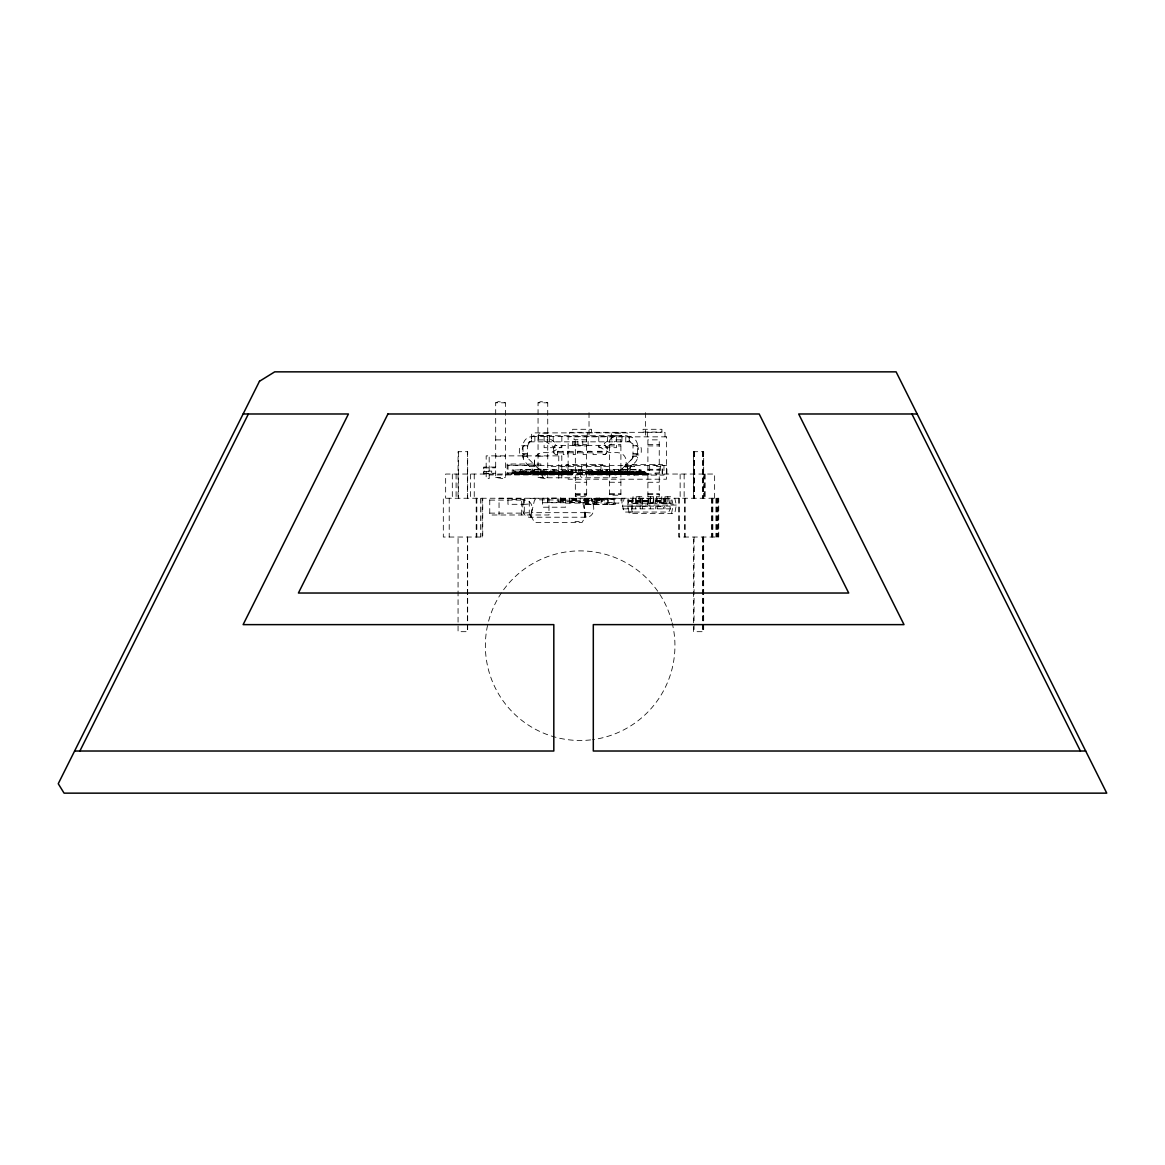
<?xml version="1.0" encoding="UTF-8"?>
<svg xmlns="http://www.w3.org/2000/svg" width="1165" height="1165" viewBox="0 0 1165 1165"><rect width="100%" height="100%" fill="white"/><g stroke="black" fill="none" stroke-linecap="round" stroke-linejoin="round"><path stroke-width="0.75" stroke-dasharray="5 3.75" d="M527.614 454.947L521.716 454.947A3.058 2.345 -90 0 1 519.357 451.889L519.357 448.831A3.058 2.345 -90 0 1 521.716 445.773L527.614 445.773A3.888 3.888 0 0 1 531.429 441.2L531.429 436.613L629.202 436.613A9.204 9.204 0 0 1 637.605 445.773L637.444 458.049M534.487 464.879L534.487 461.049A8.403 8.403 0 0 1 542.89 452.646L551.249 452.646L561.836 446.544M565.258 500.426L565.243 498.256M632.988 456.913L633.017 445.773A3.888 3.888 0 0 0 629.202 441.2L629.202 440.574M588.281 499.028C589.621 501.605 583.461 501.503 584.422 499.028M588.31 499.916L588.296 499.29M600.019 500.018L595.941 500.426L600.091 500.382L596.145 500.382L596.13 499.028M596.101 498.227L600.048 498.198L596.16 498.795M599.902 498.256L600.077 499.727L596.174 500.338M584.233 499.77L588.165 500.426L588.194 499.071M596.043 499.071L595.927 500.382L596.029 499.334M599.859 500.426L599.902 499.071M576.588 500.426L572.627 500.426L572.627 499.071M576.529 498.358L572.51 498.489L572.423 500.63L576.355 500.295M593.072 504.474C595.228 510.765 592.344 518.017 585.063 517.216L531.327 517.216C523.449 518.265 521.876 510.037 523.012 504.299L507.969 504.299L507.969 499.756C518.425 499.756 535.725 496.188 531.327 512.673L585.063 512.673C580.665 496.188 597.965 499.756 608.407 499.756L608.407 504.299L585.485 503.877M588.485 473.136L587.83 472.029L585.704 471.854L587.335 472.48M591.252 473.136L590.611 472.029L588.485 471.854L590.102 472.48L557.394 472.509L557.176 473.456M596.917 473.369L595.635 471.898L591.063 471.854L593.189 472.029L593.83 473.136M588.776 473.441L590.058 474.038L587.888 473.398L592.825 474.038L590.67 473.398M596.014 473.398L598.184 474.038L593.247 473.398L595.402 474.038L594.121 473.441M602.043 473.369L600.98 471.898L596.407 471.854L598.533 472.029L599.582 473.369M608.363 473.136L607.402 471.898L602.829 471.854L604.955 472.029L605.596 473.136M597.237 473.674L603.528 474.038L601.315 472.99M604.242 472.684L608.611 472.728L604.227 472.102L606.98 472.757L607.169 474.038L605.625 474.009L605.014 473.398L609.95 474.038L607.781 473.398M609.368 472.699L613.737 472.728L608.174 471.854L610.3 472.029L610.941 473.136M613.722 473.136L613.067 472.029L610.941 471.854L612.033 473.471M619.066 473.136L618.091 471.898L613.518 471.854L615.644 472.029L616.3 473.136M611.232 473.441L612.513 474.038L610.358 473.398L615.295 474.024L613.125 473.398M624.411 473.136L623.45 471.898L618.877 471.854L621.003 472.029L621.644 473.136M628.911 472.728L624.76 472.728L628.619 472.466L624.222 471.854L626.348 472.029L627.425 473.485M616.591 473.441L617.872 474.024L615.702 473.398L625.984 474.024L623.828 473.398M629.77 473.136L629.115 472.029L626.988 471.854L627.702 473.412M635.114 473.136L634.139 471.898L629.566 471.854L631.692 472.029L632.347 473.136M627.28 473.441L628.561 474.024L626.406 473.398L631.343 474.024L629.173 473.398M640.459 473.121L639.498 471.898L634.91 471.854L637.051 472.029L637.692 473.136M632.624 473.441L633.92 474.024L631.75 473.398L636.687 474.024L634.532 473.398M645.818 473.121L644.842 471.883L640.269 471.854L642.396 472.029L643.036 473.121M640.75 473.441L642.032 474.024L639.876 473.398M643.328 473.441L644.609 474.024L642.454 473.398L647.39 474.024L645.221 473.383M516.066 474.344L521.046 473.704L516.066 474.344L516.328 473.398M520.464 472.757L518.702 472.204L517.668 473.441M521.469 474.33L526.449 473.689L516.736 474.038L518.891 473.398M523.07 473.441L523.289 472.16L520.478 473.441M525.881 472.742L518.658 473.208M529.857 472.742L534.094 472.145L530.192 473.441L531.546 474.038L526.871 474.33L532.361 473.398M528.488 473.427L528.692 472.145L525.881 473.427M531.284 472.742L524.454 472.742M533.352 474.315L538.332 473.674L533.352 474.315L537.487 474.315M538.754 474.315L543.735 473.66L538.754 474.315L542.89 474.301M544.172 474.301L549.137 473.66L543.472 474.038C546.647 474.461 546.968 469.364 551.336 472.116L551.176 473.398M549.574 474.286L554.54 473.645L548.832 474.038L550.987 473.412M557.409 473.412L554.977 474.286L559.084 473.689M556.579 473.383L556.797 472.102L553.987 473.383M557.787 473.689L559.098 474.286L560.176 473.412L555.224 473.441L559.71 474.024L558.006 473.441L562.375 471.869L560.744 472.48M559.375 472.699L552.559 472.699M562.753 473.412L560.38 474.272L564.486 473.674M563.19 473.674L564.501 474.272L565.535 473.412L560.583 473.456L565.316 473.791L563.365 474.038L564.661 473.456M564.792 472.684L563.015 472.131L560.583 473.456M568.112 473.412L565.782 474.272L569.889 473.674M568.607 473.674L570.122 474.242L570.923 473.005M570.195 472.684L568.418 472.131L567.384 473.369M568.768 472.684L573.005 472.087L570.195 473.369M584.291 498.678L615.222 498.868L615.222 504.591L585.194 504.591L585.194 498.868M588.209 498.897L580.155 498.78M560.758 499.334L560.598 500.426L565.331 500.426M564.544 499.829L564.617 499.071M560.729 499.785L560.758 499.071M576.34 500.673L576.413 498.751M588.165 500.426L534.589 499.756L531.619 512.673L531.619 517.216L534.589 522.459L582.092 522.459L585.063 517.216L585.063 512.673L582.092 499.756M560.744 498.271L565.273 498.882M572.496 500.309L576.355 500.091L572.67 500.382M553.579 448.525L554.482 446.37L556.637 445.467L603.994 445.467C608.975 445.758 608.247 455.704 603.004 454.641L603.004 451.277L597.354 451.277L597.354 454.641L593.072 454.641L593.072 451.277L587.422 451.277L587.422 454.641L583.141 454.641L583.141 451.277L577.49 451.277L577.49 454.641L573.209 454.641L573.209 451.277L567.559 451.277L567.559 454.641L563.278 454.641L563.278 451.277L557.627 451.277L557.627 454.641L556.637 454.641L553.987 453.112L553.579 448.525A3.058 3.058 0 0 1 556.637 445.467M584.466 500.382L588.354 499.77M512.964 473.136L514.26 471.854L518.527 472.451L514.26 471.854M513.314 473.208L515.789 471.854M515.731 473.136L516.386 472.029L518.512 471.854M518.309 473.136L519.605 471.854L523.871 472.451L519.605 471.854M521.09 473.136L521.731 472.029L523.857 471.854M523.653 473.136L524.964 471.854L529.216 472.451L524.964 471.854M524.002 473.208L526.478 471.854M526.434 473.136L527.075 472.029L529.201 471.854M529.012 473.136L530.308 471.854L534.575 472.451L530.308 471.854M529.361 473.223L531.837 471.854M531.779 473.136L532.42 472.029L534.56 471.869M534.356 473.136L535.652 471.854L539.919 472.451L535.652 471.854M534.706 473.223L537.182 471.869M537.123 473.136L537.779 472.029L539.905 471.869M539.701 473.136L540.677 471.898L545.249 471.869L540.851 472.48L540.371 473.412M540.05 473.223L542.526 471.869L540.851 472.48L545.934 472.116L541.754 472.713M542.482 473.136L543.123 472.029L545.249 471.869M545.06 473.136L546.356 471.869L550.623 472.451L546.356 471.869M545.395 473.223L547.885 471.869M547.827 473.136L548.467 472.043L550.594 471.869M550.404 473.136L551.38 471.898L555.953 471.869L547.157 472.713M550.754 473.223L553.229 471.869L551.555 472.48L556.739 472.102L554.234 473.471M553.171 473.15L553.826 472.043L555.953 471.869M556.826 473.15L557.787 471.912L562.375 471.869M559.593 473.15L562.2 472.102L557.962 472.699M562.52 473.223L564.996 471.869L563.321 472.48M565.04 473.456L565.593 472.043L567.719 471.869L566.088 472.48M567.515 473.15L568.491 471.912L573.063 471.869L570.442 473.441M568.666 472.48L570.297 471.869L567.981 473.441M573.063 471.869L567.442 473.063M531.284 473.427L534.094 472.145L529.842 472.145M540.298 473.398L538.128 474.038L538.346 472.772L540.531 472.131C536.046 469.379 535.958 474.461 532.784 474.038L534.065 473.441M536.351 472.728L540.589 472.131L538.463 472.306L537.109 474.009L535.594 473.267M543.167 473.398L545.992 472.116L543.429 473.485M548.569 473.398L551.394 472.116L548.832 473.471L550.113 473.456M559.637 473.456L562.142 472.102L557.948 472.102L557.394 474.038M564.792 473.369L567.603 472.087L563.365 472.684M671.593 513.372L673.108 505.057L671.593 498.241M674.783 498.241L676.297 505.057L674.783 513.372L629.231 513.372L627.731 505.057L629.231 498.241M668.783 498.241L670.312 508.857L668.783 512.047L624.134 512.047L622.605 506.105L624.134 498.241M632.435 498.241L630.92 505.057L632.435 513.372M524.002 499.829L523.012 504.299L523.012 499.756M530.323 517.144L531.327 512.673L531.327 517.216M632.813 457.641L632.828 457.612A3.757 3.757 0 0 0 633.017 456.418L637.605 456.418A8.403 8.403 0 0 1 635.143 462.359L625.925 471.577A8.403 8.403 0 0 1 619.984 474.038M513.547 473.398L511.391 474.038L512.673 473.441M524.25 473.398L522.08 474.038L523.376 473.441M527.017 473.398L524.862 474.038L528.648 472.145L524.439 472.16M537.72 473.398L527.439 474.038L529.594 473.398M543.065 473.398L540.909 474.038L542.191 473.441M565.083 473.179L567.544 472.087L563.35 472.087M580.17 473.238L579.908 473.733A3.058 2.388 0 0 1 577.257 474.927L489.184 474.941M553.681 473.616L551.598 474.038L552.88 473.456M632.056 458.952L622.095 468.811M517.362 473.747L514.158 474.038L515.44 473.441M522.779 473.747L519.488 473.441L523.231 472.16L519.037 472.16M529.289 441.841L631.343 441.841M495.693 402.799L498.416 401.634L505.377 402.799L505.377 477.417L502.654 478.582L495.693 477.417L495.693 402.799L505.377 402.799M538.055 402.799L540.778 401.634L547.739 402.799L547.739 477.417L545.016 478.582L538.055 477.417L538.055 402.799L547.739 402.799M521.134 471.854L519.051 472.757M557.962 472.48L559.593 471.869L557.918 472.233M521.643 472.772L523.274 472.757M527.046 472.772L528.677 472.742M532.449 472.757L534.08 472.728M538.944 472.757L543.167 472.713L541.725 472.131M544.346 472.742L548.569 472.713L547.128 472.116M549.749 472.728L553.972 472.699L552.53 472.116M555.152 472.728L556.783 472.699M560.554 472.713L564.981 472.844M565.957 472.713L570.326 472.844M571.36 472.699L572.991 472.67M516.881 472.48L518.527 472.451M522.226 472.48L523.871 472.451M527.57 472.48L529.216 472.451M532.929 472.48L534.575 472.451M538.274 472.48L539.919 472.451M543.618 472.48L545.264 472.451M548.977 472.48L550.623 472.451M554.322 472.48L555.967 472.466M567.719 471.869C565.535 470.019 558.647 473.776 564.836 473.063M571.433 472.48L572.962 472.087L568.753 472.087M523.303 504.474L530.89 503.877M523.434 513.095L531.022 512.498M585.063 512.673L586.053 517.144M572.641 498.838L576.588 499.77M591.034 472.451L592.679 472.48M596.393 472.451L598.038 472.48M602.815 472.451L604.446 472.48M608.159 472.451L609.805 472.48M613.504 472.451L615.149 472.48M618.848 472.451L620.494 472.466M624.207 472.451L625.853 472.466M629.551 472.451L631.197 472.466M634.896 472.451L636.541 472.466M640.255 472.437L641.9 472.466M517.726 473.136L520.522 473.136M523.129 473.136L525.925 473.121M528.531 473.121L531.327 473.121M535.012 473.106L537.822 473.106M540.414 473.106L543.225 473.106M545.817 473.092L548.628 473.092M551.234 473.092L554.03 473.077M556.637 473.077L559.433 473.077M592.839 473.441L588.878 472.073L593.364 472.116L594.441 473.354M596.888 473.441L598.198 473.441M599.465 473.441L600.747 474.038L596.32 473.631L601.271 474.272M602.247 473.441L603.543 473.441M605.887 473.441L607.183 473.441M608.654 473.441L609.965 473.441M614.013 473.441L615.309 473.441M619.358 473.441L620.639 474.024L618.484 473.398M624.702 473.441L626.013 473.441M630.061 473.441L631.357 473.441M635.406 473.441L636.702 473.427M637.983 473.441L639.265 474.024L637.109 473.398M646.094 473.427L647.405 473.427M516.08 473.747L520.187 474.344M521.483 473.747L525.59 474.33M591.471 473.776L592.796 473.776M596.815 473.776L598.14 473.776M602.174 473.776L603.485 473.776M608.581 473.776L609.907 473.776M613.94 473.776L615.251 473.776M619.285 473.776L620.61 473.776M624.629 473.776L625.954 473.776M629.988 473.776L631.299 473.776M635.333 473.776L636.658 473.776M640.677 473.776L643.328 474.33L638.391 473.689L643.328 474.33M646.036 473.776L647.347 473.762M526.871 474.33L531.007 474.33M554.977 474.286L559.098 474.286M560.38 474.272L564.501 474.272M565.782 474.272L569.903 474.257M643.065 432.055L661.909 432.055M538.681 435.39L549.385 435.39M611.246 435.39L621.95 435.39M586.679 439.86L574.054 439.671L574.054 436.613M495.693 439.904L505.377 439.904M538.055 439.904L547.739 439.904M574.054 444.244L586.679 444.404M609.557 444.404L620.901 444.404M647.9 444.404L659.244 444.404M575.335 445.918L586.679 445.918M609.557 445.918L620.901 445.918M633.017 445.773L638.915 445.773A3.058 2.345 -90 0 1 641.274 448.831L641.274 451.889A3.058 2.345 -90 0 1 638.915 454.947L633.017 454.947M647.9 445.918L659.244 445.918M557.627 451.583L563.278 451.583M567.559 451.583L573.209 451.583M577.49 451.583L583.141 451.583M587.422 451.583L593.072 451.583M597.354 451.583L603.004 451.583M557.627 452.806L563.278 452.806M567.559 452.806L573.209 452.806M577.49 452.806L583.141 452.806M587.422 452.806L593.072 452.806M597.354 452.806L603.004 452.806M523.027 453.418L527.614 453.418M633.017 453.418L637.605 453.418M495.693 456.17L505.377 456.17M538.055 456.17L547.739 456.17M538.536 468.811L528.735 459.112A3.815 3.815 0 0 1 527.614 456.418L523.027 456.418L523.027 445.773A9.204 9.204 0 0 1 531.429 436.613M507.125 465.126L540.851 465.126M529.536 466.393L536.016 466.393M624.615 466.393L631.095 466.393M495.693 467.063L483.752 467.063L483.752 474.038L483.912 471.111L491.717 471.111L491.717 474.038M483.752 467.835L495.693 467.835M647.9 469.306L659.244 469.306M575.335 470.136L586.679 470.136M609.557 470.136L620.901 470.136M647.9 470.136L659.244 470.136M552.967 470.369L607.664 470.369M483.912 471.446L491.717 471.446M585.704 471.854L589.956 471.854M591.063 471.854L595.3 471.854M596.407 471.854L600.645 471.854M602.829 471.854L607.067 471.854M608.174 471.854L612.411 471.854M613.518 471.854L617.77 471.854M618.877 471.854L623.115 471.854M624.222 471.854L628.459 471.854M629.566 471.854L633.818 471.854M634.91 471.854L639.163 471.854M640.269 471.854L644.507 471.854M536.322 472.131L537.764 472.728L534.385 472.83M599.174 473.136L598.504 472.131L593.961 472.087L596.189 472.262L596.64 473.441M604.65 473.077L601.752 472.087L601.999 473.063L604.708 473.369M609.834 473.383L608.756 472.145L606.892 472.699M614.96 473.398L613.882 472.145L612.033 472.699M620.1 473.398L619.023 472.16L617.159 472.713M625.226 473.412L622.27 472.131L622.561 473.398M630.352 473.412L629.275 472.175L627.411 472.728M636.512 473.427L633.556 472.145L633.847 473.427M641.638 473.441L638.682 472.16L638.973 473.427M646.764 473.441L643.808 472.16L644.114 473.441M552.967 472.204L607.664 472.204M512.993 472.83L515.76 472.83M518.338 472.83L521.119 472.83M523.697 472.83L526.463 472.83M529.041 472.83L531.808 472.83M556.855 472.844L559.622 472.844M588.442 472.83L591.223 472.83M593.801 472.83L596.596 473.179M599.145 472.83L603.485 472.713L599.087 472.087L601.839 472.742M617.435 473.398L614.479 472.116L619.037 472.83M622.358 472.786L619.605 472.116L621.338 472.742M621.615 472.83L624.382 472.83M624.76 472.728L626.464 472.757M628.925 472.131L624.79 472.131L629.726 472.83M630.92 472.728L635.289 472.772L630.891 472.145L633.644 472.801M638.784 472.815L636.032 472.145L640.197 472.742M643.91 472.815L641.158 472.16L645.774 472.83M507.125 472.917L540.851 472.917M568.01 472.975L573.5 472.975L573.5 474.038M483.752 473.267L495.693 473.267M511.377 473.441L516.532 474.038M522.066 473.441L527.119 474.038M570.005 473.456L568.724 474.038L570.763 473.631L565.942 474.038L570.879 473.412M642.061 473.427L636.906 474.038M483.912 473.718L491.717 473.718M526.886 473.733L528.182 473.733M533.381 473.718L534.662 473.718M538.783 473.718L540.079 474.038M544.186 473.704L545.468 473.704M549.589 473.704L550.87 473.704M610.154 473.689L611.523 474.286L606.586 473.645L611.523 474.286M615.28 473.704L616.649 474.286L611.712 473.645L616.649 474.286M620.421 473.704L621.79 474.301L616.838 473.66L621.79 474.301M625.547 473.718L626.916 474.315L621.964 473.66L626.916 474.315M630.673 473.718L632.042 474.315L627.105 473.674L632.042 474.315M636.833 473.733L638.202 474.33L633.25 473.689L638.202 474.33M647.085 473.747L648.454 474.344L643.517 473.704L648.454 474.344M548.293 474.301L546.254 474.038L547.535 473.441M553.695 474.286L552.385 473.689L608.844 473.689L607.475 474.286M592.111 473.66L596.13 474.257L591.194 473.616L593.466 473.66M597.208 474.257L598.592 473.674M602.363 473.674L606.397 474.272L601.446 473.631L603.718 473.674M612.601 474.286L616.635 473.704M617.727 474.301L621.76 473.704M622.853 474.301L626.901 473.718M627.993 474.315L632.027 473.718M634.139 474.33L638.187 473.733M639.279 474.33L643.313 473.747M644.405 474.344L648.439 473.747M495.693 477.417L505.377 477.417M538.055 477.417L547.739 477.417M575.335 482.237L586.679 482.281M609.557 482.237L620.901 482.281M647.9 482.281L659.244 482.237M575.335 493.698L586.679 493.698M609.557 493.698L620.901 493.698M647.9 493.698L659.244 493.698M575.335 494.572L586.679 494.572M609.557 494.572L620.901 494.572M647.9 494.572L659.244 494.572M575.335 495.212L586.679 495.212M560.729 498.838L565.273 498.838M576.588 498.838L570.588 498.78L570.588 502.581L587.408 502.581L587.408 498.78M594.354 498.78L601.111 498.78M607.387 498.78L614.144 498.78M659.244 498.78L666.016 498.78M572.481 499.13L576.398 499.13M560.7 499.45L565.287 499.45M572.656 499.45L576.588 500.047M584.247 499.45L591.208 498.868M595.956 499.45L599.888 499.45M561.384 499.843L565.302 499.829M588.194 499.843L583.68 499.654M489.751 500.105L524.294 500.105M627.993 500.761L640.168 500.761M642.614 500.761L650.303 500.761M655.735 500.761L664.924 500.761M627.993 501.008L640.168 501.008M642.614 501.008L650.303 501.008M655.735 501.008L664.924 501.008M627.993 501.11L640.168 501.11M642.614 501.11L650.303 501.11M655.735 501.11L664.924 501.11M557.948 501.562L602.116 501.562L602.116 498.241M547.492 502.348L560.715 502.348M542.628 502.727L565.578 502.727M594.354 502.581L601.111 502.581M607.387 502.581L614.144 502.581M659.244 502.581L666.016 502.581M633.017 503.163L656.638 503.163M671.011 503.163L659.244 503.12L659.244 498.241M633.017 503.542L642.264 503.542M647.39 503.542L656.638 503.542M661.764 503.542L671.011 503.542M627.731 505.057L676.297 505.057M622.605 506.105L670.312 506.105M627.993 506.353L640.168 506.353M642.614 506.353L650.303 506.353M655.735 506.353L664.924 506.353M622.605 508.857L670.312 508.857M489.751 513.124L524.294 513.124M551.7 471.869L553.171 471.869M558.122 471.869L559.593 471.869M563.467 471.869L564.938 471.869M568.826 471.869L570.297 471.869M541.011 471.854L542.482 471.869M593.029 472.073L588.878 472.073L591.791 473.354M598.155 472.087L594.019 472.087L596.291 473.441M603.281 472.087L599.145 472.087L601.781 473.456M608.407 472.102L604.271 472.102L606.907 473.456M613.547 472.116L609.397 472.102L612.309 473.383M618.673 472.116L614.538 472.116L617.159 473.471M623.799 472.131L619.663 472.116L622.299 473.485M635.085 472.145L630.949 472.145L633.585 473.5M640.211 472.16L636.075 472.145L638.711 473.514M645.352 472.16L641.201 472.16L643.837 473.514M614.494 472.713L618.644 472.713M619.634 472.713L624.076 473.208M636.046 472.742L640.415 472.772M641.172 472.757L645.541 472.786L642.993 471.854M591.733 473.048L594.398 473.048M596.873 473.063L599.524 473.063M607.125 473.077L609.79 473.077M612.251 473.077L614.916 473.092M617.392 473.092L620.042 473.092M622.518 473.106L625.168 473.106M627.644 473.106L630.309 473.106M633.804 473.121L636.454 473.121M638.93 473.121L641.595 473.136M644.056 473.136L646.721 473.136M516.721 473.441L518.017 473.441M527.41 473.441L528.721 473.441M535.536 473.441L536.847 473.441M539.41 473.441L538.114 473.441L543.327 473.587L543.327 470.383L540.079 469.917M543.458 473.441L544.769 473.441M555.224 473.441L556.535 473.456M565.928 473.456L567.224 473.456M538.172 473.776L539.482 473.776M543.516 473.776L544.841 473.791M548.861 473.776L550.186 473.791M555.283 473.791L556.608 473.791M560.627 473.791L561.952 473.791M565.986 473.791L567.297 473.791M607.489 473.689L611.509 473.689M511.42 473.776L512.746 473.776M516.765 473.776L518.09 473.776M522.124 473.776L523.434 473.776M527.468 473.776L528.793 473.776M532.813 473.776L534.138 473.776M592.082 474.257L596.13 474.257M602.334 474.272L606.397 474.272M584.437 499.406L588.369 499.406M596.145 499.406L600.048 499.028M585.354 512.498L592.941 513.095M623.77 472.713L621.586 471.854M637.634 471.854L640.109 473.208M632.289 471.854L634.765 473.208M626.945 471.854L629.42 473.208M616.241 471.854L618.717 473.208M610.897 471.854L613.372 473.208M605.538 471.854L608.028 473.208M599.13 471.854L601.606 473.208M593.771 471.854L596.48 472.932M588.427 471.854L590.903 473.223M598.795 446.544L609.382 452.646L617.741 452.646A8.403 8.403 0 0 1 626.144 461.049L626.144 474.038M580.476 473.238L580.723 473.733A3.058 2.388 0 0 0 583.374 474.927L615.455 474.927A3.058 2.388 0 0 0 618.513 472.539M621.062 473.398L623.217 474.024L621.906 473.252M527.803 457.612L527.818 457.641A3.757 3.757 0 0 1 527.614 456.418L527.629 445.773M592.373 499.829L593.378 504.299L593.378 499.756M523.187 458.049L523.027 456.418A8.403 8.403 0 0 0 525.488 462.359L534.706 471.577A8.403 8.403 0 0 0 540.647 474.038M561.326 498.256L561.413 500.426M588.34 498.838L588.34 503.12M718.106 498.241L718.106 537.036M717.494 498.241L717.494 537.036M716.562 498.241L716.562 537.036M715.936 498.241L715.936 537.036M714.64 498.241L714.64 474.038L445.656 474.038L445.656 498.241M712.834 498.241L712.834 537.036M712.208 498.241L712.208 537.036M711.597 498.241L711.597 537.036M705.16 474.038L705.16 498.241M704.344 474.038L704.344 498.241M703.675 498.241L703.675 451.7L693.437 451.7L693.437 498.241M703.675 537.036L703.675 631.678L693.437 631.678L693.437 537.036M703.369 451.7L703.369 498.241M703.369 537.036L703.369 631.678M703.063 451.7L703.063 498.241M703.063 537.036L703.063 631.678M702.743 451.7L702.743 498.241M702.743 537.036L702.743 631.678M694.369 451.7L694.369 498.241M694.063 451.7L694.063 498.241M694.063 537.036L694.063 631.678M693.743 451.7L693.743 498.241M685.209 498.241L685.209 537.036M684.598 498.241L684.598 537.036M684.146 474.038L684.146 498.241M680.142 474.038L680.142 498.241M679.326 498.241L679.326 537.036M678.7 498.241L678.7 537.036L718.732 537.036L718.732 498.241L443.312 498.241L443.312 537.036L482.732 537.036L482.732 498.241M671.011 505.057L671.011 496.727L661.764 496.727L661.764 505.057M667.822 496.727L667.822 505.057M666.89 474.038L666.89 465.549L508.013 465.549L508.013 474.038M666.016 498.241L666.016 503.12M665.011 436.846L665.011 432.317L569.568 432.317L569.568 436.846M664.953 496.727L664.953 505.057M664.924 498.241L664.924 508.857M663.963 465.549L663.963 475.102L627.353 475.102L627.353 465.549M663.424 498.241L663.424 508.857M662.404 474.038L662.404 464.486L625.794 464.486L625.794 474.038M662.128 474.038L662.128 466.612L656.638 466.612L656.638 465.549M661.909 432.317L661.909 429.288L643.065 429.288L643.065 432.317M660.57 465.549L660.57 472.975L655.079 472.975L655.079 474.038M657.235 498.241L657.235 508.857M656.638 474.038L656.638 475.102M656.638 496.727L656.638 505.057M655.735 498.241L655.735 508.857M655.079 464.486L655.079 465.549M653.798 498.241L653.798 503.12M653.449 496.727L653.449 505.057M650.58 496.727L650.58 505.057M650.303 498.241L650.303 508.857M649.662 465.549L649.662 474.038M649.007 498.241L649.007 503.12M648.352 498.78L648.352 502.581M647.9 496.727L647.9 439.86L659.244 439.86L659.244 496.727L647.39 496.727L647.39 505.057M647.332 432.317L647.332 436.846M646.371 498.241L653.128 498.78L653.128 502.581L646.371 503.12M645.556 412.643L645.556 436.846M643.226 498.241L636.454 498.78L636.454 502.581L643.226 503.12M642.614 498.241L642.614 508.857M642.264 505.057L642.264 496.727L633.017 496.727L633.017 505.057M641.231 474.038L641.231 469.917L619.62 469.917L619.62 474.038M641.245 498.78L641.245 502.581M640.59 498.241L640.59 503.12M640.138 473.587L640.138 470.383L636.906 469.917M640.168 498.241L640.168 508.857M639.847 474.038L639.847 469.451L520.784 469.451L520.784 474.038M639.075 496.727L639.075 505.057M636.207 496.727L636.207 505.057M635.682 498.241L635.682 508.857M634.677 465.549L634.677 466.612L629.187 466.612L629.187 474.038M634.677 474.038L634.677 475.102M633.381 512.047L630.294 512.047M633.119 464.486L633.119 465.549M633.119 474.038L633.119 472.975L627.629 472.975L627.629 465.549M632.479 498.241L632.479 508.857M630.585 465.549L630.585 474.038M629.202 441.2L629.202 435.259A3.058 2.388 0 0 0 626.144 432.87L534.487 432.87A3.058 2.388 0 0 0 531.429 435.259L531.429 441.2M627.993 498.241L627.993 508.857M625.765 436.613L625.765 441.2M623.945 469.917L620.697 470.383L620.697 473.587M621.994 498.241L621.994 503.12L603.295 503.12L603.295 498.241M621.95 441.2L621.95 434.618A3.058 1.529 0 0 0 618.892 433.103L614.304 433.103A3.058 1.529 0 0 0 611.246 434.618L611.246 441.2M618.513 469.451L618.513 475.393A3.058 2.388 0 0 1 615.455 477.781L583.374 477.781A3.058 2.388 0 0 1 580.723 476.587L580.476 469.451M618.251 498.241L621.047 498.78L621.047 502.581L618.251 503.12M616.518 436.613L616.518 447.68L598.795 447.68L598.795 436.613M614.61 469.451L614.61 474.038M614.144 498.241L614.144 503.12M609.717 474.038L609.717 466.393L550.914 466.393L550.914 474.038M609.222 498.868L613.722 499.508L613.722 503.95L609.222 504.591M607.664 469.379L607.664 474.038M607.431 436.613L607.431 441.2M607.387 498.241L607.387 503.12M607.038 498.241L604.242 498.78L604.242 502.581L607.038 503.12M606.441 469.451L606.441 474.038M602.786 474.038L602.786 464.486L566.175 464.486L566.175 474.038M602.087 470.369L602.087 474.49L598.271 474.49L598.271 470.369M601.941 498.241L601.941 501.562M601.111 498.241L601.111 503.12L563.19 503.12L563.19 498.241M600.965 465.549L600.965 472.975L595.461 472.975L595.461 474.038M596.465 498.241L596.465 503.12M595.461 464.486L595.461 465.549M594.354 498.241L594.354 503.12M592.155 470.369L592.155 474.49L588.34 474.49L588.34 470.369M591.703 498.241L591.703 501.562M591.514 432.317L591.514 429.288L572.67 429.288L572.67 432.317M591.208 504.591L586.694 503.95L586.694 499.508M589.024 412.643L589.024 436.846M588.107 441.273L588.107 445.467M587.247 432.317L587.247 436.846M586.912 498.241L586.912 503.12M586.577 436.613L586.679 496.727L575.335 496.727L575.335 439.86M585.966 499.974L585.966 502.231L583.68 502.552M585.66 472.509L585.66 474.038M584.757 512.673L584.757 517.216M582.762 441.2L582.762 444.244M582.223 470.369L582.223 474.49L578.408 474.49L578.408 470.369M581.481 465.549L581.481 474.038M580.17 469.451L579.908 476.587A3.058 2.388 0 0 1 577.257 477.781L545.176 477.781A3.058 2.388 0 0 1 542.118 475.393L542.118 469.451M580.155 498.241L580.155 503.12M579.122 522.459L579.122 521.585L573.18 521.585L573.18 522.459M577.869 441.2L577.869 444.244M576.806 469.451L576.646 472.509M574.534 502.552L572.248 502.231L572.248 499.974M574.054 441.2L574.054 445.467M573.5 464.486L573.5 465.549M572.525 441.273L572.525 445.467M572.292 470.369L572.292 474.49L568.476 474.49L568.476 470.369M571.767 469.451L571.767 472.509M571.593 469.451L571.593 472.509M571.491 499.654L571.491 502.552M569.656 498.241L569.656 503.12M568.01 465.549L567.938 474.038M565.578 498.154L565.578 507.212L542.628 507.212L542.628 498.154M562.36 470.369L562.36 474.49L558.545 474.49L558.545 470.369M561.836 436.613L561.836 447.68L544.113 447.68L544.113 436.613M560.715 502.727L560.715 498.11L547.492 498.11L547.492 502.727M560.481 498.11L560.481 502.727M558.778 455.879L558.778 478.582L561.807 478.582L561.807 455.879L486.169 455.879L486.169 478.582L489.184 478.582L489.184 455.879M557.948 498.241L558.122 501.562M554.191 469.451L554.191 474.038M553.2 436.613L553.2 441.2M552.967 469.379L552.967 474.038M549.385 441.2L549.385 434.618A3.058 1.529 0 0 0 546.327 433.103L541.74 433.103A3.058 1.529 0 0 0 538.681 434.618L538.681 441.2M547.725 498.11L547.725 502.727M546.021 469.451L546.021 474.038M544.404 474.038L544.404 469.917L512.207 469.917L512.207 474.038M540.851 474.038L540.851 464.005L507.125 464.005L507.125 474.038M534.866 436.613L534.866 441.2M534.487 461.049L534.487 474.038M533.818 469.917L533.818 474.038M532.74 473.587L532.74 470.383L529.493 469.917M529.274 514.988L529.274 498.343L548.977 498.241L548.977 514.988L489.751 514.988L489.751 498.241M527.119 469.917L523.886 470.383L523.886 473.587M524.294 498.241L524.294 514.988M522.808 469.917L522.808 474.038M521.702 514.988L521.702 498.343L499.042 498.241L499.042 514.988M516.532 469.917L513.299 470.383L513.299 473.587M482.106 498.241L482.106 537.036M480.562 498.241L480.562 537.036M476.834 498.241L476.834 537.036M476.208 498.241L476.208 537.036M474.242 474.038L474.242 498.241M470.471 474.038L470.471 498.241M467.675 498.241L467.675 451.7L458.063 451.7L458.063 498.241M467.675 537.036L467.675 631.678L458.063 631.678L458.063 537.036M467.369 451.7L467.369 498.241M467.369 537.036L467.369 631.678M458.369 451.7L458.369 498.241M456.098 474.038L456.098 498.241M452.311 474.038L452.311 498.241M449.209 498.241L449.209 537.036M672.147 622.867A94.787 94.787 0 0 1 592.519 739.673M590.742 739.891A94.787 94.787 0 0 1 488.15 622.867M488.586 621.163A94.787 94.787 0 0 1 671.71 621.163M603.994 445.467A3.058 3.058 0 0 1 607.052 448.525M633.017 456.418A3.815 3.815 0 0 1 631.896 459.126L622.649 468.257A3.815 3.815 0 0 1 619.955 469.379A3.815 3.815 0 0 0 622.678 468.33M537.982 468.257A3.815 3.815 0 0 0 540.677 469.379A3.815 3.815 0 0 1 537.953 468.33M607.052 451.583A3.058 3.058 0 0 1 603.994 454.641M627.6 441.273A5.344 5.344 0 0 1 632.944 446.617M527.687 446.617A5.344 5.344 0 0 1 533.031 441.273M556.637 454.641A3.058 3.058 0 0 1 553.579 451.583M544.871 441.2A1.529 1.529 0 0 1 545.744 441.477L553.768 447.083L556.404 443.326L547.594 437.166A3.058 3.058 0 0 0 545.832 436.613M629.202 438.113A3.058 2.388 0 0 0 626.144 435.725L534.487 435.725A3.058 2.388 0 0 0 531.429 438.113M635.988 445.773A3.058 2.345 -90 0 1 638.347 448.831L638.347 451.889A3.058 2.345 -90 0 1 635.988 454.947M614.8 436.613A3.058 3.058 0 0 0 613.038 437.166L604.242 443.326L606.863 447.083L614.887 441.477A1.529 1.529 0 0 1 615.761 441.2M524.643 445.773A3.058 2.345 -90 0 0 522.284 448.831L522.284 451.889A3.058 2.345 -90 0 0 524.643 454.947M545.176 474.927A3.058 2.388 0 0 1 542.118 472.539M666.453 436.846L568.127 436.846L568.127 479.208L666.453 479.208L666.453 436.846M620.901 439.86L609.557 439.86L609.557 495.212L620.901 495.212L620.901 439.86"/><path stroke-width="1.5" d="M79.875 751.017L248.378 413.983M243.121 413.983L348.437 413.983L243.121 624.629L553.812 624.629L553.812 751.017L74.604 751.017M917.175 413.983L798.68 413.983L904.011 624.629L593.305 624.629L593.305 751.017L1085.693 751.017M911.904 413.983L1080.421 751.017M259.475 381.275L58.25 783.725L64.075 793.147L1106.75 793.147L896.103 371.853L274.707 371.853L259.475 381.275M387.93 413.983L298.415 593.029L848.717 593.029L759.187 413.983L387.93 413.983"/></g></svg>
